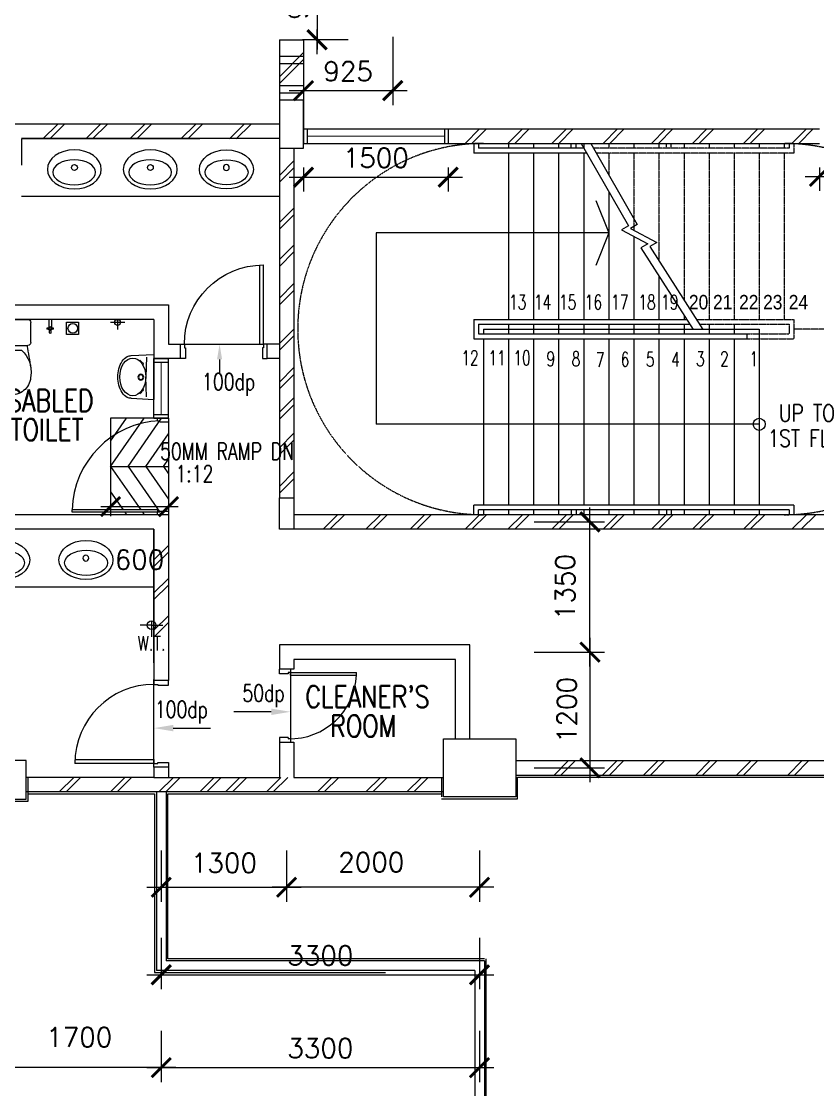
# Model space of a CAD drawing. Header units: feet. Extents: x 1407108 to 2957709, y -1501070 to -681589.
# Drawn here: x 1429967 to 1438222, y -793761 to -782683 of the extents above; entities that cross this region are included whole.
import ezdxf

# ---------------------------------------------------------------- set-up
doc = ezdxf.new("R2010")
doc.units = ezdxf.units.FT
doc.header["$LTSCALE"] = 13
doc.header["$MEASUREMENT"] = 0
for name, pattern in [('DIVIDE', [1.25, 0.5, -0.25, 0, -0.25, 0, -0.25]), ('HIDDEN', [0.375, 0.25, -0.125]), ('HIDDEN2', [0.1875, 0.125, -0.0625])]:
    doc.linetypes.add(name, pattern=pattern)
doc.layers.get('0').update_dxf_attribs({"linetype": 'CONTINUOUS'})
for name, color, linetype in [('COL', 3, 'CONTINUOUS'), ('DIM', 7, 'CONTINUOUS'), ('DR', 7, 'CONTINUOUS'), ('DRAIN', 1, 'CONTINUOUS'), ('FIT', 5, 'CONTINUOUS'), ('FITT', 5, 'CONTINUOUS'), ('FURN', 1, 'CONTINUOUS'), ('H', 1, 'CONTINUOUS'), ('hatch', 7, 'CONTINUOUS'), ('LINE', 7, 'CONTINUOUS'), ('partition', 7, 'CONTINUOUS'), ('PIPE', 5, 'DIVIDE'), ('SANI', 7, 'CONTINUOUS'), ('stair', 7, 'CONTINUOUS'), ('T25', 7, 'CONTINUOUS'), ('TEX', 2, 'CONTINUOUS'), ('txt', 7, 'CONTINUOUS'), ('WALL', 2, 'CONTINUOUS'), ('WIN', 5, 'CONTINUOUS')]:
    doc.layers.add(name, color=color, linetype=linetype)
doc.styles.add('ROMANS', font='romans')
doc.styles.get("Standard").update_dxf_attribs({"font": 'ROMANS.SHX'})
doc.styles.add('style5', font='dotfont.shx')
doc.dimstyles.new('STANDARD$0', dxfattribs={"dimscale": 0, "dimtxt": 8, "dimasz": 6, "dimexe": 1, "dimexo": 1, "dimgap": 3, "dimtad": 1, "dimdec": 0, "dimlfac": -1, "dimrnd": 1, "dimzin": 0, "dimdsep": 46, "dimtxsty": 'Standard', "dimcen": 0, "dimclrd": 5, "dimclre": 250, "dimadec": 0, "dimazin": 0, "dimtfac": 1, "dimtdec": 4, "dimtofl": 0, "dimtmove": 0, "dimatfit": 3, "dimfxl": 1, "dimtolj": 1, "dimtzin": 0, "dimarcsym": 0})

# ---------------------------------------------------------------- blocks, each defined once
blk = doc.blocks.new('_ARCHTICK')
at = {"color": 0, "linetype": 'ByBlock', "const_width": 0.15}
blk.add_lwpolyline([(-0.5, -0.5), (0.5, 0.5)], dxfattribs=at)
blk = doc.blocks.new('*D152')
at = {"layer": 'DIM', "color": 7, "lineweight": -2, "transparency": 16777216}
for p, q in [((1431417, -792188), (1431417, -792720)), ((1434717, -792188), (1434717, -792720)), ((1431267, -792570), (1434867, -792570))]:
    blk.add_line(p, q, dxfattribs=at)
at = {"layer": 'DIM', "color": 7, "lineweight": -2, "transparency": 16777216, "xscale": 200, "yscale": 200, "zscale": 200, "rotation": 180}
blk.add_blockref('_ARCHTICK', (1431417, -792570), dxfattribs=at)
at = {"layer": 'DIM', "color": 7, "lineweight": -2, "transparency": 16777216, "xscale": 200, "yscale": 200, "zscale": 200}
blk.add_blockref('_ARCHTICK', (1434717, -792570), dxfattribs=at)
at = {"layer": 'DIM', "color": 7, "transparency": 16777216, "insert": (1433067, -792370), "char_height": 200, "attachment_point": 5, "style": 'ROMANS'}
blk.add_mtext('\\A1;3300', dxfattribs=at)
blk = doc.blocks.new('*D162')
at = {"layer": 'DIM', "color": 7, "lineweight": -2, "transparency": 16777216}
for p, q in [((1431417, -791280), (1431417, -791812)), ((1432717, -791280), (1432717, -791812)), ((1431267, -791662), (1432867, -791662))]:
    blk.add_line(p, q, dxfattribs=at)
at = {"layer": 'DIM', "color": 7, "lineweight": -2, "transparency": 16777216, "xscale": 200, "yscale": 200, "zscale": 200, "rotation": 180}
blk.add_blockref('_ARCHTICK', (1431417, -791662), dxfattribs=at)
at = {"layer": 'DIM', "color": 7, "lineweight": -2, "transparency": 16777216, "xscale": 200, "yscale": 200, "zscale": 200}
blk.add_blockref('_ARCHTICK', (1432717, -791662), dxfattribs=at)
at = {"layer": 'DIM', "color": 7, "transparency": 16777216, "insert": (1432067, -791410), "char_height": 200, "attachment_point": 5, "style": 'ROMANS'}
blk.add_mtext('\\A1;1300', dxfattribs=at)
blk = doc.blocks.new('*D163')
at = {"layer": 'DIM', "color": 7, "lineweight": -2, "transparency": 16777216}
for p, q in [((1432717, -791280), (1432717, -791812)), ((1434717, -791280), (1434717, -791812)), ((1434867, -791662), (1432567, -791662))]:
    blk.add_line(p, q, dxfattribs=at)
at = {"layer": 'DIM', "color": 7, "lineweight": -2, "transparency": 16777216, "xscale": 200, "yscale": 200, "zscale": 200}
for p, rotation in [((1432717, -791662), 179.9999999882473), ((1434717, -791662), 359.9999999882473)]:
    blk.add_blockref('_ARCHTICK', p, dxfattribs=dict(at, rotation=rotation))
at = {"layer": 'DIM', "color": 7, "transparency": 16777216, "insert": (1433595, -791403), "char_height": 200, "attachment_point": 5, "rotation": 360, "style": 'ROMANS'}
blk.add_mtext('\\A1;2000', dxfattribs=at)
blk = doc.blocks.new('*D164')
at = {"layer": 'DIM', "color": 7, "lineweight": -2, "transparency": 16777216}
for p, q in [((1429717, -793150), (1429717, -793682)), ((1431417, -793150), (1431417, -793682)), ((1431567, -793532), (1429567, -793532))]:
    blk.add_line(p, q, dxfattribs=at)
at = {"layer": 'DIM', "color": 7, "lineweight": -2, "transparency": 16777216, "xscale": 200, "yscale": 200, "zscale": 200}
for p, rotation in [((1429717, -793532), 179.9999999882528), ((1431417, -793532), 359.9999999882528)]:
    blk.add_blockref('_ARCHTICK', p, dxfattribs=dict(at, rotation=rotation))
at = {"layer": 'DIM', "color": 7, "transparency": 16777216, "insert": (1430567, -793216), "char_height": 200, "attachment_point": 5, "rotation": 360, "style": 'ROMANS'}
blk.add_mtext('\\A1;1700', dxfattribs=at)
blk = doc.blocks.new('*D165')
at = {"layer": 'DIM', "color": 7, "lineweight": -2, "transparency": 16777216}
for p, q in [((1433033, -781799), (1433033, -782054)), ((1433354, -781949), (1432883, -781949)), ((1433033, -783024), (1433033, -782769)), ((1433354, -782874), (1432883, -782874))]:
    blk.add_line(p, q, dxfattribs=at)
at = {"layer": 'DIM', "color": 7, "lineweight": -2, "transparency": 16777216, "xscale": 200, "yscale": 200, "zscale": 200}
for p, rotation in [((1433033, -781949), 90), ((1433033, -782874), 270)]:
    blk.add_blockref('_ARCHTICK', p, dxfattribs=dict(at, rotation=rotation))
at = {"layer": 'DIM', "color": 7, "transparency": 16777216, "insert": (1432837, -782412), "char_height": 200, "attachment_point": 5, "rotation": 90, "style": 'ROMANS'}
blk.add_mtext('\\A1;925', dxfattribs=at)
blk = doc.blocks.new('*D171')
at = {"layer": 'DIM', "color": 7, "lineweight": -2, "transparency": 16777216}
for p, q in [((1433817, -782842), (1433817, -783551)), ((1432742, -783401), (1433967, -783401)), ((1432892, -783392), (1432892, -783551))]:
    blk.add_line(p, q, dxfattribs=at)
at = {"layer": 'DIM', "color": 7, "lineweight": -2, "transparency": 16777216, "xscale": 200, "yscale": 200, "zscale": 200, "rotation": 180}
blk.add_blockref('_ARCHTICK', (1432892, -783401), dxfattribs=at)
at = {"layer": 'DIM', "color": 7, "lineweight": -2, "transparency": 16777216, "xscale": 200, "yscale": 200, "zscale": 200}
blk.add_blockref('_ARCHTICK', (1433817, -783401), dxfattribs=at)
at = {"layer": 'DIM', "color": 7, "transparency": 16777216, "insert": (1433355, -783201), "char_height": 200, "attachment_point": 5, "style": 'ROMANS'}
blk.add_mtext('\\A1;925', dxfattribs=at)
blk = doc.blocks.new('*D172')
at = {"layer": 'DIM', "color": 7, "lineweight": -2, "transparency": 16777216}
for p, q in [((1435862, -789374), (1435862, -787724)), ((1435285, -787874), (1436012, -787874)), ((1435285, -789224), (1436012, -789224))]:
    blk.add_line(p, q, dxfattribs=at)
at = {"layer": 'DIM', "color": 7, "lineweight": -2, "transparency": 16777216, "xscale": 200, "yscale": 200, "zscale": 200}
for p, rotation in [((1435862, -787874), 90), ((1435862, -789224), 270)]:
    blk.add_blockref('_ARCHTICK', p, dxfattribs=dict(at, rotation=rotation))
at = {"layer": 'DIM', "color": 7, "transparency": 16777216, "insert": (1435606, -788549), "char_height": 200, "attachment_point": 5, "rotation": 90, "style": 'ROMANS'}
blk.add_mtext('\\A1;1350', dxfattribs=at)
blk = doc.blocks.new('*D173')
at = {"layer": 'DIM', "color": 7, "lineweight": -2, "transparency": 16777216}
for p, q in [((1435862, -789074), (1435862, -790574)), ((1435285, -789224), (1436012, -789224)), ((1435285, -790424), (1436012, -790424))]:
    blk.add_line(p, q, dxfattribs=at)
at = {"layer": 'DIM', "color": 7, "lineweight": -2, "transparency": 16777216, "xscale": 200, "yscale": 200, "zscale": 200}
for p, rotation in [((1435862, -789224), 90), ((1435862, -790424), 270)]:
    blk.add_blockref('_ARCHTICK', p, dxfattribs=dict(at, rotation=rotation))
at = {"layer": 'DIM', "color": 7, "transparency": 16777216, "insert": (1435622, -789824), "char_height": 200, "attachment_point": 5, "rotation": 90, "style": 'ROMANS'}
blk.add_mtext('\\A1;1200', dxfattribs=at)
blk = doc.blocks.new('DR-900-B')
at = {"layer": 'DR'}
for p, q in [((0, 900), (-150, 900)), ((-150, 900), (-150, 860)), ((0, 850), (0, 900)), ((-150, 860), (-110, 860)), ((-110, 860), (-110, 850)), ((-110, 850), (0, 850)), ((-150, 40), (-970, 40)), ((-969, 80), (-150, 80)), ((-150, 80), (-150, 40)), ((-150, 40), (-110, 40)), ((-150, 0), (-150, 40)), ((0, 0), (-150, 0)), ((-110, 50), (0, 50)), ((-110, 40), (-110, 50)), ((0, 50), (0, 0))]:
    blk.add_line(p, q, dxfattribs=at)
blk.add_arc((-150, 40), 820, 90, 180, dxfattribs=at)
blk = doc.blocks.new('D760')
at = {"layer": 'DR'}
for p, q in [((37, 115), (37, 800)), ((62, 115), (62, 800)), ((0, 115), (37, 115)), ((37, 115), (37, 90)), ((62, 115), (37, 115)), ((723, 115), (723, 90)), ((723, 115), (760, 115)), ((37, 90), (50, 90)), ((50, 90), (50, 0)), ((710, 90), (710, 0)), ((710, 90), (723, 90))]:
    blk.add_line(p, q, dxfattribs=at)
blk.add_arc((33, 110), 690, 358.3264, 87.6267, dxfattribs=at)
at = {"layer": 'WIN'}
for p, q in [((62, 799), (37, 799)), ((50, 0), (0, 0)), ((710, 0), (760, 0))]:
    blk.add_line(p, q, dxfattribs=at)
blk = doc.blocks.new('*D260')
at = {"layer": 'DIM', "color": 7, "lineweight": -2, "transparency": 16777216}
for p, q in [((1432892, -784198), (1432892, -784449)), ((1434392, -784198), (1434392, -784449)), ((1432742, -784299), (1434542, -784299))]:
    blk.add_line(p, q, dxfattribs=at)
at = {"layer": 'DIM', "color": 7, "lineweight": -2, "transparency": 16777216, "xscale": 200, "yscale": 200, "zscale": 200, "rotation": 180}
blk.add_blockref('_ARCHTICK', (1432892, -784299), dxfattribs=at)
at = {"layer": 'DIM', "color": 7, "lineweight": -2, "transparency": 16777216, "xscale": 200, "yscale": 200, "zscale": 200}
blk.add_blockref('_ARCHTICK', (1434392, -784299), dxfattribs=at)
at = {"layer": 'DIM', "color": 7, "transparency": 16777216, "insert": (1433642, -784099), "char_height": 200, "attachment_point": 5, "style": 'ROMANS'}
blk.add_mtext('\\A1;1500', dxfattribs=at)
blk = doc.blocks.new('*D261')
at = {"layer": 'DIM', "color": 7, "lineweight": -2, "transparency": 16777216}
for p, q in [((1438242, -784198), (1438242, -784441)), ((1439742, -784198), (1439742, -784441)), ((1438092, -784291), (1439892, -784291))]:
    blk.add_line(p, q, dxfattribs=at)
at = {"layer": 'DIM', "color": 7, "lineweight": -2, "transparency": 16777216, "xscale": 200, "yscale": 200, "zscale": 200, "rotation": 180}
blk.add_blockref('_ARCHTICK', (1438242, -784291), dxfattribs=at)
at = {"layer": 'DIM', "color": 7, "lineweight": -2, "transparency": 16777216, "xscale": 200, "yscale": 200, "zscale": 200}
blk.add_blockref('_ARCHTICK', (1439742, -784291), dxfattribs=at)
at = {"layer": 'DIM', "color": 7, "transparency": 16777216, "insert": (1438992, -784091), "char_height": 200, "attachment_point": 5, "style": 'ROMANS'}
blk.add_mtext('\\A1;1500', dxfattribs=at)
blk = doc.blocks.new('*D561')
at = {"layer": 'DIM', "color": 7, "lineweight": -2, "transparency": 16777216}
for p, q in [((1431417, -793150), (1431417, -793682)), ((1434717, -793150), (1434717, -793682)), ((1431267, -793532), (1434867, -793532))]:
    blk.add_line(p, q, dxfattribs=at)
at = {"layer": 'DIM', "color": 7, "lineweight": -2, "transparency": 16777216, "xscale": 200, "yscale": 200, "zscale": 200, "rotation": 180}
blk.add_blockref('_ARCHTICK', (1431417, -793532), dxfattribs=at)
at = {"layer": 'DIM', "color": 7, "lineweight": -2, "transparency": 16777216, "xscale": 200, "yscale": 200, "zscale": 200}
blk.add_blockref('_ARCHTICK', (1434717, -793532), dxfattribs=at)
at = {"layer": 'DIM', "color": 7, "transparency": 16777216, "insert": (1433067, -793332), "char_height": 200, "attachment_point": 5, "style": 'ROMANS'}
blk.add_mtext('\\A1;3300', dxfattribs=at)
blk = doc.blocks.new('ELLIPSE')
blk.add_circle((0.5, 0.5), 0.5)
blk = doc.blocks.new('BASIN-01')
blk.add_circle((0, 0), 30.3)
for p, xscale, yscale, zscale in [((279, -221), -559.6811780125836, 404.3346891934725, 559.6811780125837), ((220, -179), -444.6356025322193, 259.9294430529471, 444.6356025322195)]:
    blk.add_blockref('ELLIPSE', p, dxfattribs=dict(xscale=xscale, yscale=yscale, zscale=zscale))
blk = doc.blocks.new('WC-CAP-P')
for p, q in [((-84, 0), (-254, 0)), ((-85, 0), (85, 0)), ((-284, -240), (-284, -30)), ((115, -240), (115, -30)), ((-274, -318), (-274, -318)), ((-84, -270), (-254, -270)), ((-84, -318), (-190, -318)), ((-85, -270), (85, -270)), ((-85, -318), (21, -318)), ((105, -318), (105, -318))]:
    blk.add_line(p, q)
for centre, radius, start, end in [((-254, -30), 30, 90, 180), ((85, -30), 30, 0, 90), ((10, -540), 297, 131.7688, 188.3441), ((-254, -240), 30, 180, 270), ((23685, -4344), 24274, 170.3368, 170.8989), ((-179, -540), 297, 351.6559, 48.2312), ((-23854, -4344), 24274, 9.1011, 9.6632), ((85, -240), 30, 270, 0), ((-86, -585), 197, 179.5169, 271.0268), ((-83, -585), 197, 268.9732, 0.4831)]:
    blk.add_arc(centre, radius, start, end)
blk = doc.blocks.new('100FT')
at = {"layer": 'PIPE', "linetype": 'Continuous'}
blk.add_circle((0, 0), 50, dxfattribs=at)
blk = doc.blocks.new('A$C7CE3714C')
at = {"layer": 'FIT'}
blk.add_lwpolyline([(0, 0), (126, 0), (126, 126), (0, 126)], close=True, dxfattribs=at)
at = {"layer": 'FIT', "xscale": -1}
blk.add_blockref('100FT', (63, 66), dxfattribs=at)
blk = doc.blocks.new('P', base_point=(9.169, 7.42))
for radius in [0.0407, 0.0315]:
    blk.add_circle((9.166, 7.418), radius)
blk = doc.blocks.new('BASIN-2')
for p, q in [((310, 0), (-310, 0)), ((-295, -314), (-310, 0)), ((-273, -104), (0, -114)), ((273, -104), (0, -114)), ((295, -314), (310, 0))]:
    blk.add_line(p, q)
for centre, radius, start, end in [((-23, -400), 294, 122.1574, 135.5873), ((-176, -156), 5.79, 327.2315, 125.5458), ((176, -156), 5.79, 54.4542, 212.7685), ((23, -400), 294, 44.4127, 57.8426), ((-163, -315), 132, 179.4957, 205.0103), ((-102, -268), 208, 209.5959, 236.4372), ((-7, -98), 402, 238.6027, 271.0363), ((7, -98), 402, 268.9637, 301.3973), ((102, -268), 208, 303.5628, 330.4041), ((163, -315), 132, 334.9897, 0.5043)]:
    blk.add_arc(centre, radius, start, end)
for name, p, xscale, yscale, zscale in [('ELLIPSE', (261, -473), -521.326566894229, 358.7639225105095, 521.3265668942295), ('P', (0, -180), 1000, 1000, 1000)]:
    blk.add_blockref(name, p, dxfattribs=dict(xscale=xscale, yscale=yscale, zscale=zscale))
blk = doc.blocks.new('*D631')
at = {"layer": 'DIM', "color": 7, "lineweight": -2, "transparency": 16777216}
for p, q in [((1430792, -787715), (1431592, -787715)), ((1430892, -787638), (1430892, -787815)), ((1431492, -787638), (1431492, -787815))]:
    blk.add_line(p, q, dxfattribs=at)
at = {"layer": 'DIM', "color": 7, "lineweight": -2, "transparency": 16777216, "xscale": 200, "yscale": 200, "zscale": 200, "rotation": 180}
blk.add_blockref('_ARCHTICK', (1430892, -787715), dxfattribs=at)
at = {"layer": 'DIM', "color": 7, "lineweight": -2, "transparency": 16777216, "xscale": 200, "yscale": 200, "zscale": 200}
blk.add_blockref('_ARCHTICK', (1431492, -787715), dxfattribs=at)
at = {"layer": 'DIM', "color": 7, "transparency": 16777216, "insert": (1431192, -788265), "char_height": 200, "attachment_point": 5, "style": 'ROMANS'}
blk.add_mtext('\\A1;600', dxfattribs=at)

msp = doc.modelspace()

# ---------------------------------------------------------------- linework, layer by layer
at = {"color": 0}
msp.add_line((1432022.2, -786189.1), (1432022.2, -786335.4), dxfattribs=at)
msp.add_solid([(1431995.5, -786189.1), (1432048.8, -786189.1), (1432022.2, -786029.1)], dxfattribs=at)
at = {"layer": 'COL', "color": 0}
msp.add_line((1429967.2, -783901.8), (1429967.2, -784174.1), dxfattribs=at)
msp.add_lwpolyline([(1432642.2, -783999.1), (1432892.2, -783999.1), (1432892.2, -783499.1), (1432642.2, -783499.1), (1432642.2, -783999.1)], dxfattribs=at)
for points in [[(1432642.2, -787624.1), (1432792.2, -787624.1), (1432792.2, -787949.1), (1432642.2, -787949.1)], [(1434342.2, -790124.1), (1435092.2, -790124.1), (1435092.2, -790724.1), (1434342.2, -790724.1)], [(1429417.2, -790349.1), (1429417.2, -790749.1), (1430017.2, -790749.1), (1430017.2, -790349.1)]]:
    msp.add_lwpolyline(points, close=True, dxfattribs=at)
at = {"layer": 'DIM', "color": 0}
msp.add_line((1433033.4, -781849.1), (1433033.4, -782974.1), dxfattribs=at)
at = {"layer": 'DIM', "color": 0, "linetype": 'HIDDEN'}
msp.add_line((1442851.1, -785874.1), (1437977.2, -785874.1), dxfattribs=at)
at = {"layer": 'DR', "color": 0, "linetype": 'Continuous', "ltscale": 10000}
for p, q in [((1431657.2, -786029.1), (1432457.2, -786029.1)), ((1431342.2, -790418.2), (1431342.2, -789508.2))]:
    msp.add_line(p, q, dxfattribs=at)
at = {"layer": 'DR', "color": 0}
for p, q in [((1431377.2, -786824.5), (1431377.2, -786799.1)), ((1431377.2, -786824.1), (1431402.2, -786824.1)), ((1431402.2, -786837.1), (1431402.2, -786824.1)), ((1431402.2, -786837.1), (1431492.2, -786837.1)), ((1431377.2, -787749.1), (1430492.2, -787749.1)), ((1430492.2, -787774.1), (1430492.2, -787749.1)), ((1431402.2, -787774.1), (1430492.2, -787774.1)), ((1431377.2, -787749.1), (1431377.2, -787774.1)), ((1431377.2, -787799.1), (1431377.2, -787774.1)), ((1431402.2, -787774.1), (1431402.2, -787761.1)), ((1431402.2, -787761.1), (1431492.2, -787761.1)), ((1431317.2, -788899.1), (1431317.2, -789065.7)), ((1431317.2, -788944.4), (1431199.9, -788944.4)), ((1431317.2, -788944.4), (1431434.5, -788944.4)), ((1432757.2, -789399.1), (1432757.2, -790159.1)), ((1432642.2, -790159.1), (1432792.2, -790159.1))]:
    msp.add_line(p, q, dxfattribs=at)
msp.add_circle((1431317.2, -788944.4), 45.3, dxfattribs=at)
msp.add_arc((1431444.2, -787775.6), 952.4, 92.52935, 178.40734, dxfattribs=at)
at = {"layer": 'DRAIN', "color": 0, "linetype": 'HIDDEN2'}
for p, q in [((1432642.2, -783044.1), (1432892.2, -783044.1)), ((1432642.2, -783119.1), (1432892.2, -783119.1)), ((1432642.2, -783349.1), (1432892.2, -783349.1)), ((1432642.2, -783424.1), (1432892.2, -783424.1))]:
    msp.add_line(p, q, dxfattribs=at)
at = {"layer": 'FITT', "color": 0}
for p, q in [((1430253.4, -785780.3), (1430253.4, -785856.6)), ((1430278.4, -785780.3), (1430278.4, -785856.7)), ((1430249.2, -785863.9), (1430256, -785863.9)), ((1430249.2, -785873.9), (1430256, -785873.9)), ((1430275.8, -785863.9), (1430282.6, -785863.9)), ((1430275.8, -785873.9), (1430282.6, -785873.9))]:
    msp.add_line(p, q, dxfattribs=at)
at = {"layer": 'FITT', "color": 0, "elevation": 0}
msp.add_lwpolyline([(1430273.4, -785884.7), (1430273.4, -785911.4, -0.9999995), (1430258.4, -785911.4), (1430258.4, -785884.7)], format="xyb", dxfattribs=at)
at = {"layer": 'FITT', "color": 0}
for centre, radius in [((1430242.2, -785868.9), 8.61), ((1430265.9, -785868.9), 11.1), ((1430289.6, -785868.9), 8.61)]:
    msp.add_circle(centre, radius, dxfattribs=at)
for start, end in [(196.7149, 343.21725), (16.7149, 163.21725)]:
    msp.add_arc((1430265.9, -785868.9), 17.5, start, end, dxfattribs=at)
at = {"layer": 'FURN', "color": 0, "linetype": 'Continuous'}
for p, q in [((1430037.2, -790769.1), (1430037.2, -790519.1)), ((1434322.2, -790519.1), (1434322.2, -790724.1)), ((1435112.2, -790744.1), (1435112.2, -790519.1)), ((1435112.2, -790519.1), (1439397.2, -790519.1)), ((1430037.2, -790694.1), (1431347.2, -790694.1)), ((1431347.2, -790694.1), (1431347.2, -792524.4)), ((1431487.2, -792404.1), (1431487.2, -790694.1)), ((1431487.2, -790694.1), (1434322.2, -790694.1)), ((1429397.2, -790769.1), (1430017.2, -790769.1)), ((1430017.2, -790769.1), (1430037.2, -790769.1)), ((1434322.2, -790744.1), (1435092.2, -790744.1)), ((1435092.2, -790744.1), (1435112.2, -790744.1)), ((1434767.2, -792404.1), (1431487.2, -792404.1)), ((1434787.2, -801954.1), (1434787.2, -792404.1)), ((1431347.2, -792524.4), (1431347.2, -792544.4)), ((1431347.2, -792544.4), (1433742.2, -792544.4))]:
    msp.add_line(p, q, dxfattribs=at)
at = {"layer": 'H', "color": 0}
for p, q in [((1432642.2, -783257.4), (1432892.2, -783007.4)), ((1432642.2, -783328.1), (1432892.2, -783078.1)), ((1430191.3, -783901.8), (1430341.3, -783751.8)), ((1430262, -783901.8), (1430412, -783751.8)), ((1430635.3, -783901.8), (1430785.3, -783751.8)), ((1430706.1, -783901.8), (1430856.1, -783751.8)), ((1431092.1, -783901.8), (1431242.1, -783751.8)), ((1431162.9, -783901.8), (1431312.9, -783751.8)), ((1431621.6, -783901.8), (1431771.6, -783751.8)), ((1431692.3, -783901.8), (1431842.3, -783751.8)), ((1432124.6, -783901.8), (1432274.6, -783751.8)), ((1432195.3, -783901.8), (1432345.3, -783751.8)), ((1434567.2, -783949.1), (1434717.2, -783799.1)), ((1434637.9, -783949.1), (1434787.9, -783799.1)), ((1435011.2, -783949.1), (1435161.2, -783799.1)), ((1435081.9, -783949.1), (1435231.9, -783799.1)), ((1435468, -783949.1), (1435618, -783799.1)), ((1435538.7, -783949.1), (1435688.7, -783799.1)), ((1435997.5, -783949.1), (1436147.5, -783799.1)), ((1436068.2, -783949.1), (1436218.2, -783799.1)), ((1436500.4, -783949.1), (1436650.4, -783799.1)), ((1436571.1, -783949.1), (1436721.1, -783799.1)), ((1436924.2, -783949.1), (1437074.2, -783799.1)), ((1436995, -783949.1), (1437145, -783799.1)), ((1437453.7, -783949.1), (1437603.7, -783799.1)), ((1437524.4, -783949.1), (1437674.4, -783799.1)), ((1437956.6, -783949.1), (1438106.6, -783799.1)), ((1438027.4, -783949.1), (1438177.4, -783799.1)), ((1432642.2, -784280.4), (1432792.2, -784130.4)), ((1432642.2, -784351.1), (1432792.2, -784201.1)), ((1432642.2, -784768.8), (1432792.2, -784618.8)), ((1432642.2, -784839.5), (1432792.2, -784689.5)), ((1432642.2, -785153), (1432792.2, -785003)), ((1432642.2, -785223.7), (1432792.2, -785073.7)), ((1432642.2, -785553), (1432792.2, -785403)), ((1432642.2, -785623.7), (1432792.2, -785473.7)), ((1432642.2, -786023.7), (1432792.2, -785873.7)), ((1432642.2, -786094.4), (1432792.2, -785944.4)), ((1432642.2, -786423.7), (1432792.2, -786273.7)), ((1432642.2, -786494.4), (1432792.2, -786344.4)), ((1432642.2, -786737.1), (1432792.2, -786587.1)), ((1432642.2, -786807.9), (1432792.2, -786657.9)), ((1432642.2, -787103.9), (1432792.2, -786953.9)), ((1432642.2, -787174.6), (1432792.2, -787024.6)), ((1432642.2, -787504.7), (1432792.2, -787354.7)), ((1432642.2, -787575.4), (1432792.2, -787425.4)), ((1433095.5, -787949.1), (1433245.5, -787799.1)), ((1433166.2, -787949.1), (1433316.2, -787799.1)), ((1433539.6, -787949.1), (1433689.6, -787799.1)), ((1433610.3, -787949.1), (1433760.3, -787799.1)), ((1433996.4, -787949.1), (1434146.4, -787799.1)), ((1434067.1, -787949.1), (1434217.1, -787799.1)), ((1434567.2, -787949.1), (1434717.2, -787799.1)), ((1434637.9, -787949.1), (1434787.9, -787799.1)), ((1435011.2, -787949.1), (1435161.2, -787799.1)), ((1435081.9, -787949.1), (1435231.9, -787799.1)), ((1435468, -787949.1), (1435618, -787799.1)), ((1435538.7, -787949.1), (1435688.7, -787799.1)), ((1435997.5, -787949.1), (1436147.5, -787799.1)), ((1436068.2, -787949.1), (1436218.2, -787799.1)), ((1436500.4, -787949.1), (1436650.4, -787799.1)), ((1436571.1, -787949.1), (1436721.1, -787799.1)), ((1436924.2, -787949.1), (1437074.2, -787799.1)), ((1436995, -787949.1), (1437145, -787799.1)), ((1437453.7, -787949.1), (1437603.7, -787799.1)), ((1437524.4, -787949.1), (1437674.4, -787799.1)), ((1437956.6, -787949.1), (1438106.6, -787799.1)), ((1438052.8, -787949.1), (1438202.8, -787799.1)), ((1431342.2, -788266.9), (1431492.2, -788116.9)), ((1431342.2, -788337.6), (1431492.2, -788187.6)), ((1431342.2, -788609.1), (1431492.2, -788459.1)), ((1431342.2, -788679.8), (1431492.2, -788529.8)), ((1431342.2, -788997.3), (1431492.2, -788847.3)), ((1431342.2, -789068), (1431492.2, -788918)), ((1435490, -790499.1), (1435640, -790349.1)), ((1435560.7, -790499.1), (1435710.7, -790349.1)), ((1435992.9, -790499.1), (1436142.9, -790349.1)), ((1436063.6, -790499.1), (1436213.6, -790349.1)), ((1436417.8, -790499.1), (1436567.8, -790349.1)), ((1436488.5, -790499.1), (1436638.5, -790349.1)), ((1436958.9, -790499.1), (1437108.9, -790349.1)), ((1437029.6, -790499.1), (1437179.6, -790349.1)), ((1437382.8, -790499.1), (1437532.8, -790349.1)), ((1437453.5, -790499.1), (1437603.5, -790349.1)), ((1437912.3, -790499.1), (1438062.3, -790349.1)), ((1437983, -790499.1), (1438133, -790349.1)), ((1430360.4, -790674.1), (1430510.4, -790524.1)), ((1430431.1, -790674.1), (1430581.1, -790524.1)), ((1430889.8, -790674.1), (1431039.8, -790524.1)), ((1430960.6, -790674.1), (1431110.6, -790524.1)), ((1431392.8, -790674.1), (1431542.8, -790524.1)), ((1431463.5, -790674.1), (1431613.5, -790524.1)), ((1431817.6, -790674.1), (1431967.6, -790524.1)), ((1431888.3, -790674.1), (1432038.3, -790524.1)), ((1432083.8, -790674.1), (1432233.8, -790524.1)), ((1432154.5, -790674.1), (1432304.5, -790524.1)), ((1432507.7, -790674.1), (1432657.7, -790524.1)), ((1432578.4, -790674.1), (1432728.4, -790524.1)), ((1433037.1, -790674.1), (1433187.1, -790524.1)), ((1433107.9, -790674.1), (1433257.9, -790524.1)), ((1433540.1, -790674.1), (1433690.1, -790524.1)), ((1433610.8, -790674.1), (1433760.8, -790524.1)), ((1433964.9, -790674.1), (1434114.9, -790524.1)), ((1434035.6, -790674.1), (1434185.6, -790524.1))]:
    msp.add_line(p, q, dxfattribs=at)
at = {"layer": 'hatch', "color": 0}
msp.add_line((1431492.2, -786799.1), (1431342.2, -786799.1), dxfattribs=at)
at = {"layer": 'LINE', "color": 0}
for p, q in [((1431040.2, -785804.5), (1430889.7, -785804.5)), ((1430964.9, -785774.3), (1430964.9, -785877.8))]:
    msp.add_line(p, q, dxfattribs=at)
msp.add_circle((1430964.9, -785804.5), 30.2, dxfattribs=at)
at = {"layer": 'partition', "color": 0}
for p, q in [((1431367.2, -790674.1), (1431367.2, -792524.4)), ((1431467.2, -790670.4), (1431467.2, -792424.1)), ((1434767.2, -792424.1), (1431467.2, -792424.1)), ((1434767.2, -792424.1), (1434767.2, -801974.1)), ((1434767.2, -792424.1), (1434767.2, -801974.1)), ((1434667.2, -792524.4), (1431367.2, -792524.4)), ((1434667.2, -792524.4), (1434667.2, -801974.1))]:
    msp.add_line(p, q, dxfattribs=at)
at = {"layer": 'SANI', "color": 0}
for p, q in [((1430892.2, -786799.1), (1430892.2, -787749.1)), ((1431342.2, -786799.1), (1430892.2, -786799.1)), ((1430892.2, -787774.1), (1430892.2, -787799.1))]:
    msp.add_line(p, q, dxfattribs=at)
at = {"layer": 'SANI', "color": 0, "linetype": 'Continuous'}
for p, q in [((1430892.2, -787299.1), (1431239, -786799.1)), ((1430892.2, -787035.9), (1431056.5, -786799.1)), ((1431074.7, -787299.1), (1431421.6, -786799.1)), ((1431257.3, -787299.1), (1431492.2, -786960.5)), ((1431439.8, -787299.1), (1431492.2, -787223.7)), ((1430892.2, -787299.1), (1431492.2, -787299.1)), ((1430892.2, -787299.1), (1431204.3, -787749.1)), ((1431074.7, -787299.1), (1431402.2, -787771.1)), ((1431257.3, -787299.1), (1431492.2, -787637.7)), ((1431439.8, -787299.1), (1431492.2, -787374.5)), ((1430892.2, -787562.3), (1431021.8, -787749.1)), ((1431039.1, -787774.1), (1431056.5, -787799.1)), ((1431221.7, -787774.1), (1431239, -787799.1))]:
    msp.add_line(p, q, dxfattribs=at)
at = {"layer": 'stair', "color": 0}
for p, q in [((1434657.2, -783949.1), (1434657.2, -784049.1)), ((1434707.2, -783949.1), (1434707.2, -783999.1)), ((1435017.2, -783949.1), (1435017.2, -783999.1)), ((1435277.2, -783949.1), (1435277.2, -783999.1)), ((1435537.2, -783949.1), (1435537.2, -783999.1)), ((1435668.8, -783999.1), (1435668.8, -783949.1)), ((1435718.8, -783999.1), (1435718.8, -783949.1)), ((1435797.2, -783949.1), (1435797.2, -783999.1)), ((1437927.2, -783949.1), (1437927.2, -783999.1)), ((1435828.3, -784049.1), (1434657.2, -784049.1)), ((1435799.7, -783999.1), (1434707.2, -783999.1)), ((1435017.2, -784049.1), (1435017.2, -785774.1)), ((1435277.2, -784049.1), (1435277.2, -785774.1)), ((1435537.2, -784049.1), (1435537.2, -785774.1)), ((1435797.2, -784049.1), (1435797.2, -785774.1)), ((1436057.2, -784449.5), (1436057.2, -785774.1)), ((1436057.2, -784877.5), (1433644.6, -784877.5)), ((1433644.6, -784877.5), (1433644.6, -786861.6)), ((1436317.2, -784913.4), (1436317.2, -785436.5)), ((1436577.2, -785324.5), (1436577.2, -785774.1)), ((1436317.2, -785436.5), (1436317.2, -785774.1)), ((1434657.2, -785774.1), (1436864.5, -785774.1)), ((1434657.2, -785774.1), (1434657.2, -785974.1)), ((1434707.2, -785824.1), (1436896.4, -785824.1)), ((1434707.2, -785824.1), (1434707.2, -785924.1)), ((1435017.2, -785824.1), (1435017.2, -785874.1)), ((1435017.2, -785824.1), (1435017.2, -785874.1)), ((1435277.2, -785824.1), (1435277.2, -785874.1)), ((1435277.2, -785824.1), (1435277.2, -785874.1)), ((1435537.2, -785824.1), (1435537.2, -785874.1)), ((1435537.2, -785824.1), (1435537.2, -785874.1)), ((1435797.2, -785824.1), (1435797.2, -785874.1)), ((1435797.2, -785824.1), (1435797.2, -785874.1)), ((1436057.2, -785824.1), (1436057.2, -785874.1)), ((1436057.2, -785824.1), (1436057.2, -785874.1)), ((1436317.2, -785824.1), (1436317.2, -785869.8)), ((1436317.2, -785824.1), (1436317.2, -785874.1)), ((1436577.2, -785824.1), (1436577.2, -785924.1)), ((1436581.4, -785824.1), (1436579.4, -785824.1)), ((1436837.2, -785731.4), (1436837.2, -785774.1)), ((1436837.2, -785824.1), (1436837.2, -785874.1)), ((1437097.2, -785824.1), (1437097.2, -785874.1)), ((1437357.2, -785824.1), (1437357.2, -785874.1)), ((1434707.2, -785924.1), (1437487.2, -785924.1)), ((1434757.2, -785874.1), (1436556.5, -785874.1)), ((1434757.2, -785874.1), (1437617.2, -785874.1)), ((1434757.2, -785874.1), (1434757.2, -785924.1)), ((1435017.2, -785874.1), (1435017.2, -785924.1)), ((1435277.2, -785874.1), (1435277.2, -785924.1)), ((1435537.2, -785874.1), (1435537.2, -785924.1)), ((1435797.2, -785874.1), (1435797.2, -785924.1)), ((1436057.2, -785874.1), (1436057.2, -785924.1)), ((1436317.2, -785874.1), (1436317.2, -785924.1)), ((1436837.2, -785874.1), (1436837.2, -785924.1)), ((1436837.2, -785874.1), (1436837.2, -785924.1)), ((1437097.2, -785874.1), (1437097.2, -785924.1)), ((1437097.2, -785874.1), (1437097.2, -785924.1)), ((1437357.2, -785874.1), (1437357.2, -785924.1)), ((1437487.2, -785924.1), (1437487.2, -785974.1)), ((1437617.2, -785874.1), (1437617.2, -787699.1)), ((1434657.2, -785974.1), (1437487.2, -785974.1)), ((1434757.2, -785974.1), (1434757.2, -787699.1)), ((1435017.2, -785974.1), (1435017.2, -787699.1)), ((1435277.2, -785974.1), (1435277.2, -787699.1)), ((1435537.2, -785974.1), (1435537.2, -787699.1)), ((1435797.2, -785974.1), (1435797.2, -787699.1)), ((1436057.2, -785974.1), (1436057.2, -787699.1)), ((1436317.2, -785974.1), (1436317.2, -787699.1)), ((1436577.2, -785974.1), (1436577.2, -787699.1)), ((1436837.2, -785974.1), (1436837.2, -787699.1)), ((1437097.2, -785974.1), (1437097.2, -787699.1)), ((1437357.2, -785974.1), (1437357.2, -787699.1)), ((1437617.2, -786861.6), (1433644.6, -786861.6)), ((1434657.2, -787799.1), (1434657.2, -787699.1)), ((1437977.2, -787699.1), (1434657.2, -787699.1)), ((1437977.2, -787699.1), (1437977.2, -787799.1)), ((1434707.2, -787799.1), (1434707.2, -787749.1)), ((1437927.2, -787749.1), (1434707.2, -787749.1)), ((1434757.2, -787749.1), (1434757.2, -787799.1)), ((1435017.2, -787749.1), (1435017.2, -787799.1)), ((1435277.2, -787749.1), (1435277.2, -787799.1)), ((1435537.2, -787749.1), (1435537.2, -787799.1)), ((1435668.8, -787749.1), (1435668.8, -787799.1)), ((1435718.8, -787749.1), (1435718.8, -787799.1)), ((1435797.2, -787749.1), (1435797.2, -787799.1)), ((1436057.2, -787749.1), (1436057.2, -787799.1)), ((1436317.2, -787749.1), (1436317.2, -787799.1)), ((1436577.2, -787749.1), (1436577.2, -787799.1)), ((1436655.5, -787749.1), (1436655.5, -787799.1)), ((1436705.5, -787749.1), (1436705.5, -787799.1)), ((1436837.2, -787749.1), (1436837.2, -787799.1)), ((1437097.2, -787749.1), (1437097.2, -787799.1)), ((1437357.2, -787749.1), (1437357.2, -787799.1)), ((1437617.2, -787749.1), (1437617.2, -787799.1)), ((1437927.2, -787749.1), (1437927.2, -787799.1))]:
    msp.add_line(p, q, dxfattribs=at)
at = {"layer": 'stair', "color": 0, "linetype": 'HIDDEN'}
for p, q in [((1436057.2, -783949.1), (1436057.2, -783999.1)), ((1436317.2, -783949.1), (1436317.2, -783999.1)), ((1436577.2, -783949.1), (1436577.2, -783999.1)), ((1436655.5, -783999.1), (1436655.5, -783949.1)), ((1436705.5, -783999.1), (1436705.5, -783949.1)), ((1436837.2, -783949.1), (1436837.2, -783999.1)), ((1437097.2, -783949.1), (1437097.2, -783999.1)), ((1437357.2, -783949.1), (1437357.2, -783999.1)), ((1437617.2, -783949.1), (1437617.2, -783999.1)), ((1437877.2, -783949.1), (1437877.2, -783999.1)), ((1437977.2, -783949.1), (1437977.2, -784049.1)), ((1437927.2, -783999.1), (1435900.3, -783999.1)), ((1437977.2, -784049.1), (1435928.8, -784049.1)), ((1436057.2, -784049.1), (1436057.2, -784273.6)), ((1436317.2, -784049.1), (1436317.2, -784851.4)), ((1436577.2, -784049.1), (1436577.2, -785166)), ((1436837.2, -784049.1), (1436837.2, -785573.5)), ((1437097.2, -784049.1), (1437097.2, -785774.1)), ((1437357.2, -784049.1), (1437357.2, -785774.1)), ((1437617.2, -784049.1), (1437617.2, -785774.1)), ((1437877.2, -784049.1), (1437877.2, -785774.1)), ((1436965.1, -785774.1), (1437977.2, -785774.1)), ((1436997, -785824.1), (1437927.2, -785824.1)), ((1437927.2, -785824.1), (1437927.2, -785924.1)), ((1437977.2, -785774.1), (1437977.2, -785974.1)), ((1437487.2, -785924.1), (1437927.2, -785924.1)), ((1437487.2, -785974.1), (1437977.2, -785974.1))]:
    msp.add_line(p, q, dxfattribs=at)
at = {"layer": 'stair', "color": 0}
for points in [[(1435771.1, -783949.1), (1436260, -784804.4), (1436187.8, -784845.7), (1436461.3, -784988.8), (1436389.1, -785030.1), (1436931.2, -785878.5)], [(1435871.7, -783949.1), (1436352.9, -784791), (1436280.7, -784832.3), (1436554.2, -784975.4), (1436482, -785016.7), (1437031.7, -785878.5)]]:
    msp.add_lwpolyline(points, dxfattribs=at)
at = {"layer": 'stair', "color": 0, "linetype": 'Continuous'}
msp.add_lwpolyline([(1435922.4, -784540.5), (1436057.2, -784877.5), (1435922.4, -785214.6)], dxfattribs=at)
msp.add_circle((1437617.2, -786861.6), 62.5, dxfattribs=at)
at = {"layer": 'stair', "color": 0, "linetype": 'HIDDEN'}
for centre, start, end in [((1434757.2, -785874.1), 90, 270), ((1437877.2, -785874.1), 270, 90)]:
    msp.add_arc(centre, 1925, start, end, dxfattribs=at)
at = {"layer": 'TEX', "color": 0, "ltscale": 0.5}
for p, q in [((1432557.2, -789842.9), (1432170, -789842.9)), ((1431542.2, -790012), (1431929.4, -790012))]:
    msp.add_line(p, q, dxfattribs=at)
for points in [[(1432557.2, -789876.2), (1432557.2, -789809.6), (1432757.2, -789842.9)], [(1431542.2, -790045.3), (1431542.2, -789978.7), (1431342.2, -790012)]]:
    msp.add_solid(points, dxfattribs=at)
at = {"layer": 'WALL', "color": 0}
for p, q in [((1432642.2, -782874.1), (1432642.2, -783799.1)), ((1432642.2, -782874.1), (1432892.2, -782874.1)), ((1432892.2, -782874.1), (1432892.2, -783949.1)), ((1432642.2, -783749.1), (1429817.2, -783749.1)), ((1434392.2, -783799.1), (1434392.2, -783949.1)), ((1434392.2, -783799.1), (1438242.2, -783799.1)), ((1432642.2, -783899.1), (1429967.2, -783899.1)), ((1429967.2, -783899.1), (1431817.2, -783899.1)), ((1434392.2, -783949.1), (1438242.2, -783949.1)), ((1432642.2, -783999.1), (1432642.2, -787624.1)), ((1432792.2, -783999.1), (1432792.2, -787624.1)), ((1432642.2, -784499.1), (1429967.2, -784499.1)), ((1429342.6, -785624.3), (1431492.2, -785624.3)), ((1431492.2, -785624.3), (1431492.2, -786029.1)), ((1431342.2, -785774.3), (1429342.6, -785774.3)), ((1431342.2, -785774.3), (1431342.2, -786180.1)), ((1431492.2, -786029.1), (1431630.2, -786029.1)), ((1432642.2, -786029.1), (1432517.2, -786029.1)), ((1431617.2, -786179.1), (1431342.2, -786180.1)), ((1432642.2, -786179.1), (1432517.2, -786179.1)), ((1431492.2, -786799.1), (1431492.2, -789518.2)), ((1431492.2, -787799.1), (1429342.6, -787799.1)), ((1439842.2, -787799.1), (1432792.2, -787799.1)), ((1431342.2, -787949.1), (1429342.6, -787949.1)), ((1431342.2, -789333.2), (1431342.2, -787949.1)), ((1431342.2, -787949.1), (1431342.2, -788543.2)), ((1431342.2, -787949.1), (1431342.2, -789518.2)), ((1439842.2, -787949.1), (1432792.2, -787949.1)), ((1431342.2, -788549.1), (1429342.6, -788549.1)), ((1432642.2, -789149.1), (1432642.2, -789399.1)), ((1434617.2, -789149.1), (1432642.2, -789149.1)), ((1434617.2, -790124.1), (1434617.2, -789149.1)), ((1432792.2, -789299.1), (1432792.2, -789399.1)), ((1434467.2, -789299.1), (1432792.2, -789299.1)), ((1434467.2, -790124.1), (1434467.2, -789299.1)), ((1432792.2, -789399.1), (1432642.2, -789399.1)), ((1432642.2, -790159.1), (1432642.2, -790524.1)), ((1432792.2, -790159.1), (1432792.2, -790524.1)), ((1435092.2, -790349.1), (1442792.2, -790349.1)), ((1431342.2, -790418.2), (1431342.2, -790524.1)), ((1431492.2, -790418.2), (1431492.2, -790524.1)), ((1431342.2, -790524.1), (1430017.2, -790524.1)), ((1431342.2, -790524.1), (1432642.2, -790524.1)), ((1432792.2, -790524.1), (1434342.2, -790524.1)), ((1435092.2, -790499.1), (1439417.2, -790499.1)), ((1434342.2, -790674.1), (1430017.2, -790674.1))]:
    msp.add_line(p, q, dxfattribs=at)
at = {"layer": 'WIN', "color": 0}
for p, q in [((1432892.2, -783799.1), (1434392.2, -783799.1)), ((1432930.2, -783799.1), (1432930.2, -783949.1)), ((1434354.2, -783799.1), (1434354.2, -783949.1)), ((1432892.2, -783949.1), (1434392.2, -783949.1)), ((1431342.2, -786180.1), (1431492.2, -786180.1)), ((1431342.2, -786799.1), (1431342.2, -786180.1)), ((1431342.2, -786218.1), (1431492.2, -786218.1)), ((1431492.2, -786799.1), (1431492.2, -786179.1)), ((1431492.2, -786799.1), (1431492.2, -786699.1)), ((1431342.2, -786761.1), (1431492.2, -786761.1)), ((1431342.2, -786799.1), (1431492.2, -786799.1))]:
    msp.add_line(p, q, dxfattribs=at)
at = {"layer": 'WIN', "color": 0, "const_width": 10, "flags": 128}
for points in [[(1432930.2, -783874.1), (1434354.2, -783874.1)], [(1431417.2, -786761.1), (1431417.2, -786218.1)]]:
    msp.add_lwpolyline(points, dxfattribs=at)

# ---------------------------------------------------------------- block references
at = {"layer": 'DR', "color": 0, "rotation": 270}
msp.add_blockref('D760', (1432642.2, -789399.1), dxfattribs=at)
at = {"layer": 'SANI', "color": 0}
for p in [(1430517.2, -784199.1), (1431304.7, -784199.1)]:
    msp.add_blockref('BASIN-01', p, dxfattribs=at)
at = {"layer": 'SANI', "color": 0, "xscale": -1}
for name, p in [('BASIN-01', (1432092.2, -784199.1)), ('WC-CAP-P', (1429780.9, -785774.3))]:
    msp.add_blockref(name, p, dxfattribs=at)
at = {"layer": 'SANI', "color": 0, "linetype": 'Continuous', "extrusion": (0, 0, -1), "xscale": 0.75, "yscale": 0.75, "zscale": -0.75, "rotation": 89.99999998221305}
msp.add_blockref('BASIN-2', (-1431342.2, -786370.5), dxfattribs=at)
at = {"layer": 'SANI', "color": 0, "xscale": -1, "rotation": 1.169832231084911e-08}
for p in [(1429773.7, -788249.1), (1430636, -788249.1)]:
    msp.add_blockref('BASIN-01', p, dxfattribs=at)
at = {"layer": 'T25', "color": 0, "xscale": -1, "rotation": 270}
msp.add_blockref('A$C7CE3714C', (1430434.3, -785929.8), dxfattribs=at)
at = {"layer": 'WALL', "color": 0, "linetype": 'Continuous', "xscale": -1, "rotation": 90}
msp.add_blockref('DR-900-B', (1432517.2, -786179.1), dxfattribs=at)
at = {"layer": 'WALL', "color": 0, "linetype": 'Continuous', "rotation": 2.668042644536231e-08}
msp.add_blockref('DR-900-B', (1431492.2, -790418.2), dxfattribs=at)

# ---------------------------------------------------------------- texts
at = {"layer": 'stair', "color": 0, "linetype": 'Continuous'}
for s, height, style, width, p in [('13', 150, 'ROMANS', 0.7, (1435022.9, -785669.9)), ('14', 150, 'ROMANS', 0.7, (1435281.7, -785669.9)), ('15', 150, 'ROMANS', 0.7, (1435540.8, -785669.9)), ('16', 150, 'ROMANS', 0.7, (1435808.4, -785669.9)), ('17', 150, 'ROMANS', 0.7, (1436080.9, -785669.9)), ('18', 150, 'ROMANS', 0.7, (1436363.6, -785669.9)), ('19', 150, 'ROMANS', 0.7, (1436599.6, -785669.9)), ('20', 150, 'style5', 0.9, (1436887.9, -785669.9)), ('21', 150, 'style5', 0.9, (1437137.7, -785669.9)), ('22', 150, 'style5', 0.9, (1437407.9, -785669.9)), ('23', 150, 'style5', 0.9, (1437656.9, -785669.9)), ('24', 150, 'style5', 0.9, (1437922.9, -785669.9)), ('12', 150, 'ROMANS', 0.7, (1434527.7, -786247.6)), ('11', 150, 'ROMANS', 0.7, (1434808.7, -786247.6)), ('10', 150, 'ROMANS', 0.7, (1435066.8, -786247.6)), ('9', 150, 'ROMANS', 0.7, (1435410.8, -786257.6)), ('8', 150, 'ROMANS', 0.7, (1435672.2, -786257.6)), ('7', 150, 'ROMANS', 0.7, (1435921.7, -786268.1)), ('6', 150, 'ROMANS', 0.7, (1436180.3, -786262.9)), ('5', 150, 'ROMANS', 0.7, (1436441.7, -786262.9)), ('4', 150, 'ROMANS', 0.7, (1436703.1, -786262.8)), ('3', 150, 'ROMANS', 0.7, (1436961.7, -786257.6)), ('2', 150, 'ROMANS', 0.7, (1437211.2, -786257.6)), ('1', 150, 'ROMANS', 0.7, (1437515.8, -786258.1)), ('UP TO', 175, 'ROMANS', 0.8, (1437820.5, -786832.6)), ('1ST FLR.', 175, 'ROMANS', 0.8, (1437704.3, -787093.4))]:
    msp.add_text(s, height=height, dxfattribs=dict(at, style=style, width=width)).set_placement(p)
at = {"layer": 'TEX', "color": 0, "ltscale": 0.5, "style": 'ROMANS', "width": 0.75}
for s, height, p in [('100dp', 175, (1431840.1, -786506.7)), ('50MM RAMP DN', 175, (1431405.5, -787229.1)), ('1:12', 175, (1431564.3, -787462)), ('W.T.', 150, (1431173.1, -789208.7)), ('50dp', 175, (1432259.2, -789735.7)), ('100dp', 175, (1431350.1, -789904.8))]:
    msp.add_text(s, height=height, dxfattribs=at).set_placement(p)
at = {"layer": 'txt', "color": 0, "style": 'ROMANS', "width": 0.8}
for s, p in [('DISABLED', (1429597.9, -786727)), ('TOILET', (1429855.9, -787030.3)), ("CLEANER'S", (1432911.6, -789799)), ('ROOM', (1433169.6, -790102.3))]:
    msp.add_text(s, height=225, dxfattribs=at).set_placement(p)

# ---------------------------------------------------------------- dimensions: what is measured, and where the dimension line sits
at = {"layer": 'DIM', "color": 0}
for base, p1, p2, angle, picture, middle, dimtype in [((1433033.4, -781949.1), (1433503.6, -782874.1), (1433503.6, -781949.1), 90, '*D165', (1432837.1, -782411.6), 160), ((1435861.5, -787874.1), (1435134.7, -789224.1), (1435134.7, -787874.1), 270, '*D172', (1435606, -788549.1), 160), ((1435861.5, -790424.1), (1435134.7, -789224.1), (1435134.7, -790424.1), 90, '*D173', (1435622.3, -789824.1), 160), ((1432717.2, -791662.3), (1431417.2, -791130.1), (1432717.2, -791130.1), 0, '*D162', (1432067.2, -791410.5), 161), ((1432717.2, -791662.3), (1434717.2, -791130.1), (1432717.2, -791130.1), 180, '*D163', (1433594.5, -791403), 161), ((1429717.2, -793532.3), (1431417.2, -793000.1), (1429717.2, -793000.1), 180, '*D164', (1430567.2, -793216), 161)]:
    dim = msp.add_linear_dim(base=base, p1=p1, p2=p2, angle=angle, dimstyle='STANDARD$0', override={"dimscale": 100, "dimtxt": 2, "dimasz": 2, "dimexe": 1.5, "dimexo": 1.5, "dimgap": 1, "dimtxsty": 'ROMANS', "dimblk": 'ARCHTICK', "dimdle": 1.5, "dimclrd": 7, "dimclre": 7, "dimclrt": 7, "dimtdec": 0, "dimtmove": 2}, dxfattribs=at)
    dim.commit()
    dim.dimension.update_dxf_attribs({"geometry": picture, "text_midpoint": middle, "dimtype": dimtype})
for base, p1, p2, override, picture, middle in [((1433817.2, -783401.2), (1432892.2, -783242.2), (1433817.2, -782692.2), {"dimscale": 100, "dimtxt": 2, "dimasz": 2, "dimexe": 1.5, "dimexo": 1.5, "dimgap": 1, "dimtxsty": 'ROMANS', "dimblk": 'ARCHTICK', "dimdle": 1.5, "dimclrd": 7, "dimclre": 7, "dimclrt": 7, "dimtdec": 0, "dimtmove": 2}, '*D171', (1433354.7, -783201.2)), ((1434392.2, -784299.4), (1432892.2, -784047.7), (1434392.2, -784047.7), {"dimscale": 100, "dimtxt": 2, "dimasz": 2, "dimexe": 1.5, "dimexo": 1.5, "dimgap": 1, "dimtxsty": 'ROMANS', "dimblk": 'ARCHTICK', "dimdle": 1.5, "dimclrd": 7, "dimclre": 7, "dimclrt": 7, "dimtdec": 0, "dimtmove": 2}, '*D260', (1433642.2, -784099.4)), ((1439742.2, -784291.2), (1438242.2, -784047.7), (1439742.2, -784047.7), {"dimscale": 100, "dimtxt": 2, "dimasz": 2, "dimexe": 1.5, "dimexo": 1.5, "dimgap": 1, "dimtxsty": 'ROMANS', "dimblk": 'ARCHTICK', "dimdle": 1.5, "dimclrd": 7, "dimclre": 7, "dimclrt": 7, "dimtdec": 0, "dimtmove": 2}, '*D261', (1438992.2, -784091.2)), ((1431492.2, -787715.2), (1430892.2, -787537.7), (1431492.2, -787537.7), {"dimscale": 100, "dimtxt": 2, "dimasz": 2, "dimgap": 1, "dimtxsty": 'ROMANS', "dimblk": 'ARCHTICK', "dimdle": 1, "dimclrd": 7, "dimclre": 7, "dimclrt": 7, "dimtdec": 0, "dimtmove": 2}, '*D631', (1431192.2, -788265.2))]:
    dim = msp.add_linear_dim(base=base, p1=p1, p2=p2, dimstyle='STANDARD$0', override=override, dxfattribs=at)
    dim.commit()
    dim.dimension.update_dxf_attribs({"geometry": picture, "text_midpoint": middle})
for p1, p2, picture, middle in [((1431417.2, -792038.1), (1434717.2, -792038.1), '*D152', (1433067.2, -792370.3)), ((1431417.2, -793000.1), (1434717.2, -793000.1), '*D561', (1433067.2, -793332.3))]:
    dim = msp.add_aligned_dim(p1=p1, p2=p2, distance=-532.2, dimstyle='STANDARD$0', override={"dimscale": 100, "dimtxt": 2, "dimasz": 2, "dimexe": 1.5, "dimexo": 1.5, "dimgap": 1, "dimtxsty": 'ROMANS', "dimblk": 'ARCHTICK', "dimdle": 1.5, "dimclrd": 7, "dimclre": 7, "dimclrt": 7, "dimtdec": 0, "dimtmove": 2}, dxfattribs=at)
    dim.commit()
    dim.dimension.update_dxf_attribs({"geometry": picture, "text_midpoint": middle})

doc.saveas('drawing.dxf')
